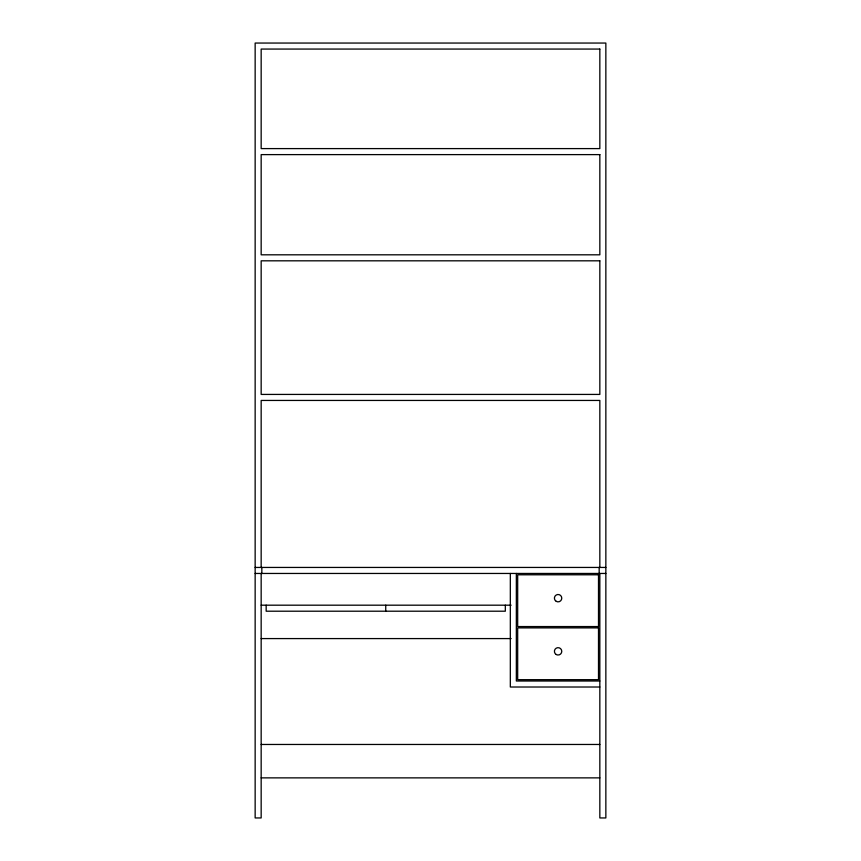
<?xml version="1.0" encoding="UTF-8"?>
<svg xmlns="http://www.w3.org/2000/svg" width="861" height="861" viewBox="0 0 861 861"><rect width="100%" height="100%" fill="white"/><g stroke="black" fill="none" stroke-linecap="round" stroke-linejoin="round"><path stroke-width="1.29" d="M255.147 567.442L605.853 567.442M255.147 573.458L605.853 573.458M261.163 605.186L511.143 605.186M261.163 638.582L511.143 638.582M599.837 681.008L516.342 681.008L516.342 573.458M599.837 687.013L510.325 687.013L510.325 573.458M261.163 744.464L599.837 744.464M261.163 777.87L599.837 777.87M599.837 567.442L599.837 400.44L261.163 400.44L261.163 567.442M599.837 573.458L599.837 817.95L605.853 817.95L605.853 43.05L255.147 43.05L255.147 817.95L261.163 817.95L261.163 573.458M599.17 567.442L599.17 573.458M505.321 605.186L505.321 611.202L266.167 611.202L266.167 605.186M385.739 605.186L385.739 611.202M261.83 567.442L261.83 573.458M599.837 49.066L261.163 49.066L261.163 148.598L599.837 148.598L599.837 49.066M599.837 154.614L261.163 154.614L261.163 254.813L599.837 254.813L599.837 154.614M599.837 260.818L261.163 260.818L261.163 394.424L599.837 394.424L599.837 260.818M598.503 574.793L517.676 574.793L517.676 626.56L598.503 626.56L598.503 574.793M598.503 627.895L517.676 627.895L517.676 679.673L598.503 679.673L598.503 627.895M556.249 601.355A3.67 3.67 0 0 0 561.77 598.169A3.67 3.67 0 0 0 556.249 594.994A3.67 3.67 0 0 0 556.249 601.355M556.249 654.521A3.67 3.67 0 0 0 561.77 651.346A3.67 3.67 0 0 0 556.249 648.161A3.67 3.67 0 0 0 556.249 654.521"/></g></svg>
